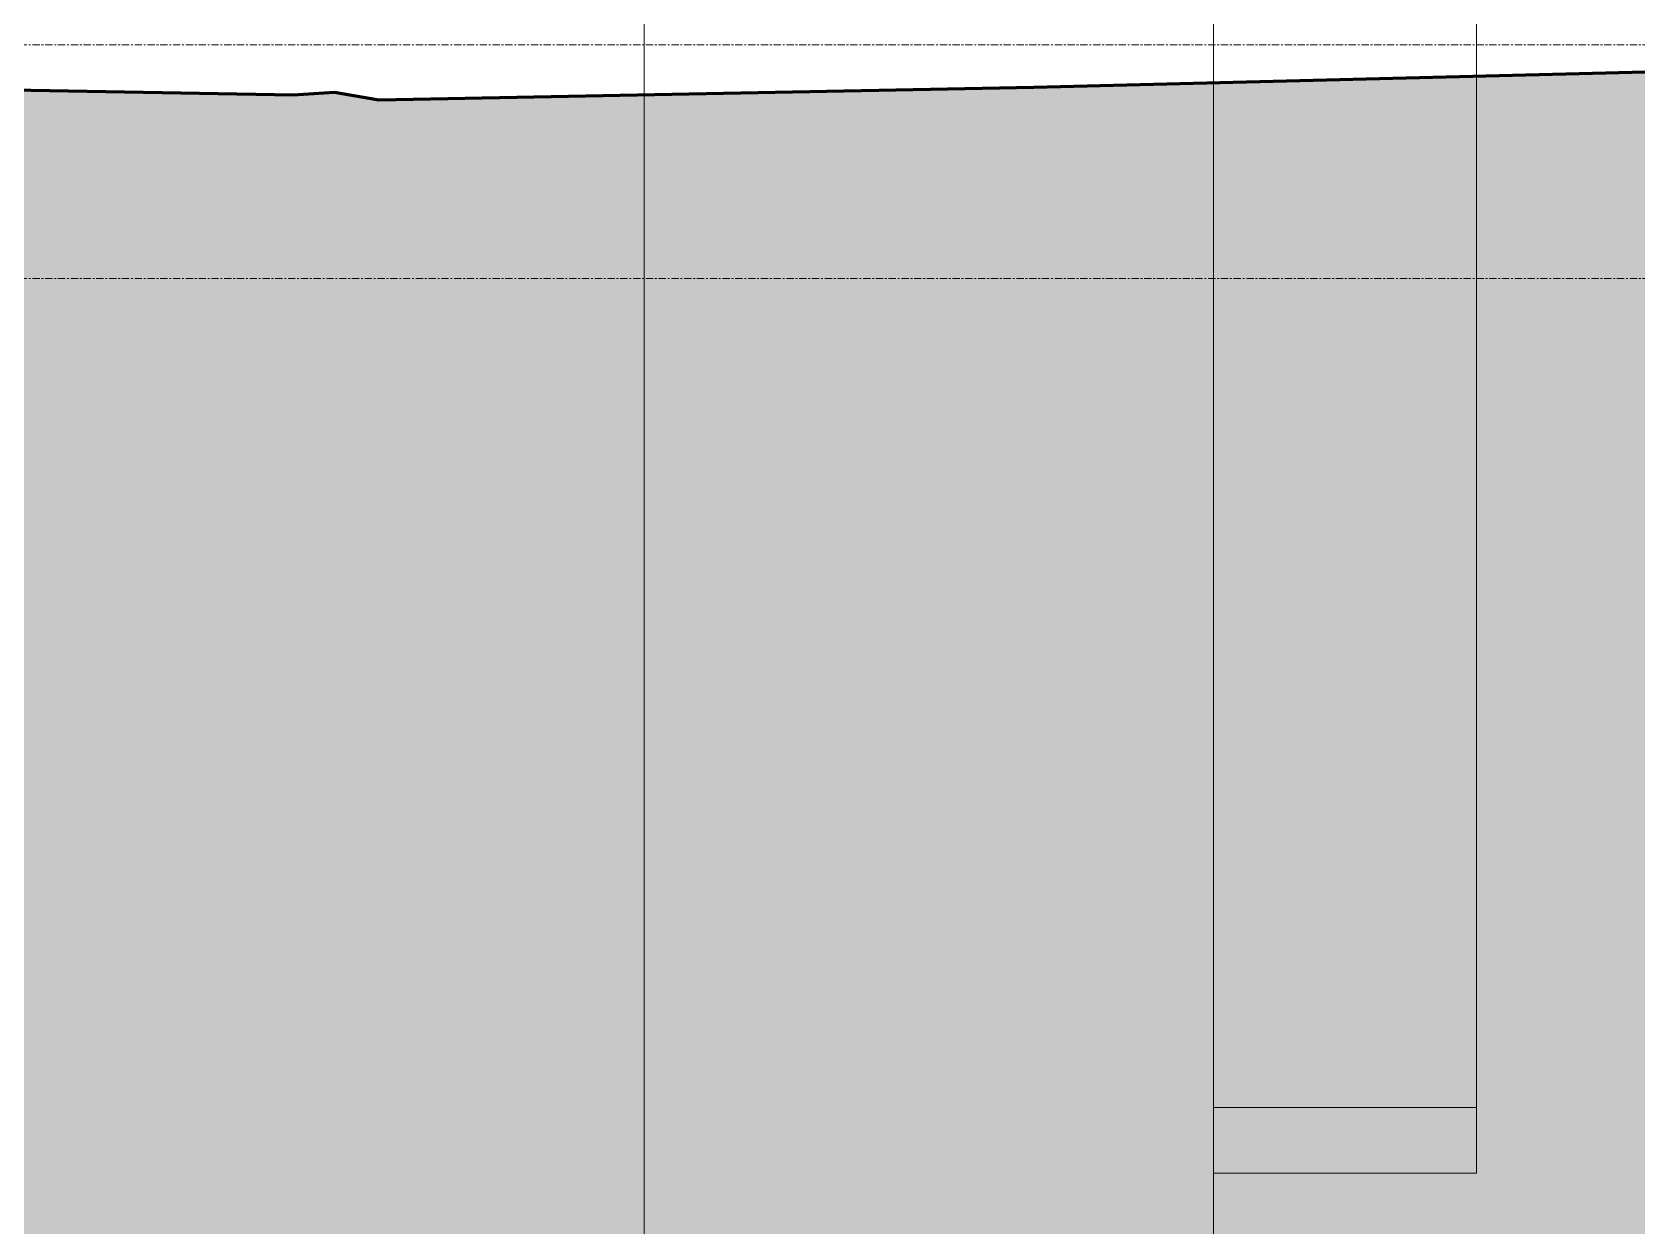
# Model space of a CAD drawing. Header units: inches. Extents: x -9021 to -6963, y -226 to 478.
# Drawn here: x -7299.8 to -7189.9, y -62.5 to 19.2 of the extents above; entities that cross this region are included whole.
import ezdxf

# ---------------------------------------------------------------- set-up
doc = ezdxf.new("R2010")
doc.units = ezdxf.units.IN
doc.header["$MEASUREMENT"] = 0
doc.linetypes.add('Grid Line 1_2_', pattern=[0.8749999999999999, 0.4999999999999999, -0.125, 0.125, -0.125])
for name, color, linetype, lineweight in [('A-FLOR-LEVL-1', 51, 'Grid Line 1_2_', 9), ('A-WALL-PATT-1', 111, 'Continuous', 9), ('C-TOPO', 7, 'Continuous', 9), ('C-TOPO-1', 7, 'Continuous', 60), ('G-ANNO-SYMB-1', 111, 'Continuous', 9)]:
    doc.layers.add(name, color=color, linetype=linetype, lineweight=lineweight)

# ---------------------------------------------------------------- blocks, each defined once
blk = doc.blocks.new('Section - 3_32_ x 3_8_-54337-BUILDING ELEVATION - SOUTH _STREET_')
at = {"layer": 'G-ANNO-SYMB-1'}
blk.add_hatch(color=256, dxfattribs=at).paths.add_polyline_path([(8773.845860559699, -54.38721087704546), (8791.845860559699, -54.38721087704563), (8791.845860559699, -58.88721087704563), (8773.845860559699, -58.88721087704546)], flags=0)
for p, q in [((8773.845860559699, -54.38721087704546), (8773.845860559699, -58.88721087704546)), ((8791.845860559699, -54.38721087704563), (8773.845860559699, -54.38721087704546)), ((8791.845860559699, -58.88721087704563), (8791.845860559699, -54.38721087704563)), ((8773.845860559699, -58.88721087704546), (8791.845860559699, -58.88721087704563))]:
    blk.add_line(p, q, dxfattribs=at)

msp = doc.modelspace()

# ---------------------------------------------------------------- hatches: boundary and pattern name
at = {"layer": 'A-WALL-PATT-1'}
h = msp.add_hatch(dxfattribs=at)
h.set_pattern_fill('FP_20', color=256, style=0, pattern_type=2)
h.set_pattern_definition([(0, (-7295.177890747549, 32.8), (0, 4), []), (90, (-7295.177890747549, 32.8), (-7.999999999999999, 8), [4, -28]), (90, (-7279.177890747549, 36.8), (-7.999999999999999, 8), [4, -28])])
h.paths.add_polyline_path([(-7276.069620186559, 14.60081863403329), (-7276.069342517198, 14.60081863403329), (-7269.86017199749, 14.72331279781872)], flags=0)
h.paths.add_polyline_path([(-7281.921026898612, 14.94792225389202), (-7281.920963013115, 14.94792652130135), (-7281.921266427073, 14.94792652130135)], flags=0)
h.paths.add_polyline_path([(-7269.86017199749, 20.11478948593173), (-7261.427509242116, 20.23901287345029), (-7261.427509242116, 104.3823242187528), (-7290.177509242134, 104.3823242187528), (-7290.177509242096, 21.19498719091487), (-7282.795206547988, 21.19779682159432), (-7279.08575793499, 20.98473655897592), (-7276.069620186559, 20.70032316519007)], flags=0)
at = {"layer": 'C-TOPO'}
msp.add_hatch(color=256, dxfattribs=at).paths.add_polyline_path([(-7128.177509242105, -196.9090787343035), (-7128.177509242105, 18.05146553621492), (-7231.202459668553, 15.48589791519941), (-7276.069620186558, 14.60081315650996), (-7279.08575793499, 15.13727735508613), (-7281.920903661578, 14.94792005831633), (-7324.309686831079, 15.70311335732648), (-7357.395918585747, 15.72209322075119), (-7368.927509242107, 15.2722362423147), (-7368.927509242107, -196.9090787343035), (-7153.86864071114, -196.9090787343035)], flags=0)

# ---------------------------------------------------------------- linework, layer by layer
at = {"layer": 'A-FLOR-LEVL-1'}
for p, q in [((-7014.028920662904, 18.37499999999999), (-7703.149673060239, 18.37499999999999)), ((-7014.028920662904, 2.374999999999998), (-7703.149673060239, 2.374999999999998))]:
    msp.add_line(p, q, dxfattribs=at)
at = {"layer": 'C-TOPO'}
for p, q in [((-7187.49786730999, 16.57424640655526), (-7231.202945434992, 15.48590326309212)), ((-7324.30987902874, 15.70311355590829), (-7281.920963013115, 14.94792652130135)), ((-7231.202945434992, 15.48590326309212), (-7276.06964465374, 14.60081863403329)), ((-7281.920963013115, 14.94792652130135), (-7279.08575793499, 15.13731193542489)), ((-7279.08575793499, 15.13731193542489), (-7276.06964465374, 14.60081863403329))]:
    msp.add_line(p, q, dxfattribs=at)
at = {"layer": 'C-TOPO-1'}
for p, q in [((-7231.202459668555, 15.48589791519935), (-7187.497907831266, 16.57424576317807)), ((-7324.309686831079, 15.70311335732643), (-7281.920903661579, 14.94792005831624)), ((-7276.069620186559, 14.60081315650975), (-7231.202459668555, 15.48589791519935)), ((-7281.920903661579, 14.94792005831624), (-7279.085757934992, 15.13727735508603)), ((-7279.08529725327, 15.1373081236792), (-7276.069620186559, 14.60081315650975))]:
    msp.add_line(p, q, dxfattribs=at)
at = {"layer": 'G-ANNO-SYMB-1'}
for p, q in [((-7218.901030187857, 405.7698510893824), (-7218.901030187857, -196.8990835732373)), ((-7200.901030187844, 161.4641392457563), (-7200.901030187844, -54.38721087704567)), ((-7257.901030187835, 60.07163283898363), (-7257.901030187835, -168.9254278460905))]:
    msp.add_line(p, q, dxfattribs=at)

# ---------------------------------------------------------------- block references
msp.add_blockref('Section - 3_32_ x 3_8_-54337-BUILDING ELEVATION - SOUTH _STREET_', (-15992.74689074755, 0), dxfattribs=at)

doc.saveas('drawing.dxf')
